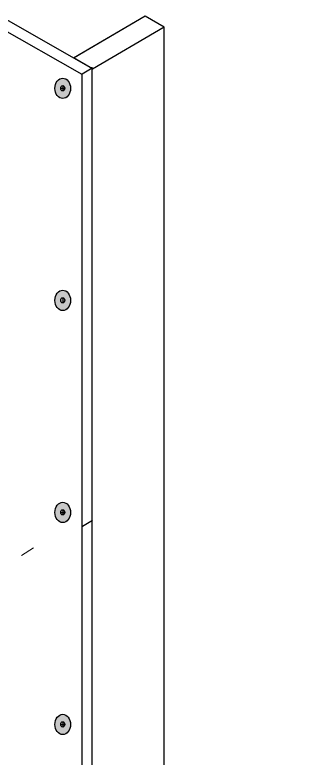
# Model space of a CAD drawing. Header units: inches. Extents: x -24 to 76, y -57 to 19.
# Drawn here: x -2.764 to -0.911, y -39.671 to -34.82 of the extents above; entities that cross this region are included whole.
import ezdxf

# ---------------------------------------------------------------- set-up
doc = ezdxf.new("R2010")
doc.units = ezdxf.units.IN
doc.header["$MEASUREMENT"] = 0
for name, color, linetype, lineweight in [('G-ANNO-TTLB', 7, 'Continuous', 0), ('TYVEK', 7, 'Continuous', 0), ('WALL SCRATCH', 7, 'Continuous', 0)]:
    doc.layers.add(name, color=color, linetype=linetype, lineweight=lineweight)

# ---------------------------------------------------------------- blocks, each defined once
blk = doc.blocks.new('Block_284')
at = {"layer": 'TYVEK', "true_color": 0x003b71, "transparency": 33554687}
h = blk.add_hatch(color=156, dxfattribs=at)
h.dxf.hatch_style = 2
edge = h.paths.add_edge_path()
edge.add_ellipse((-2.4518, -35.2999), major_axis=(0, 0.0664), ratio=0.766948, start_angle=0, end_angle=360)
at = {"layer": 'TYVEK', "color": 18, "lineweight": 25, "true_color": 0x000000}
for p, q in [((-2.4653, -35.2995), (-2.4383, -35.2995)), ((-2.4518, -35.2823), (-2.4518, -35.3166))]:
    blk.add_line(p, q, dxfattribs=at)
for centre, major_axis, ratio in [((-2.4518, -35.2999), (0, 0.0664), 0.766948), ((-2.4518, -35.2995), (0, 0.0171), 0.788846)]:
    blk.add_ellipse(centre, major_axis=major_axis, ratio=ratio, dxfattribs=at)
blk = doc.blocks.new('Block_286')
at = {"layer": 'TYVEK', "true_color": 0x003b71, "transparency": 33554687}
h = blk.add_hatch(color=156, dxfattribs=at)
h.dxf.hatch_style = 2
edge = h.paths.add_edge_path()
edge.add_ellipse((-2.4518, -38.0674), major_axis=(0, 0.0664), ratio=0.766948, start_angle=0, end_angle=360)
at = {"layer": 'TYVEK', "color": 18, "lineweight": 25, "true_color": 0x000000}
for p, q in [((-2.4653, -38.067), (-2.4383, -38.067)), ((-2.4518, -38.0498), (-2.4518, -38.0841))]:
    blk.add_line(p, q, dxfattribs=at)
blk.add_lwpolyline([(-2.4589, -38.006)], dxfattribs=at)
for centre, major_axis, ratio in [((-2.4518, -38.0674), (0, 0.0664), 0.766948), ((-2.4518, -38.067), (0, 0.0171), 0.788846)]:
    blk.add_ellipse(centre, major_axis=major_axis, ratio=ratio, dxfattribs=at)
blk = doc.blocks.new('Block_287')
at = {"layer": 'TYVEK', "true_color": 0x003b71, "transparency": 33554687}
h = blk.add_hatch(color=156, dxfattribs=at)
h.dxf.hatch_style = 2
edge = h.paths.add_edge_path()
edge.add_ellipse((-2.4518, -36.6836), major_axis=(0, 0.0664), ratio=0.766948, start_angle=0, end_angle=360)
at = {"layer": 'TYVEK', "color": 18, "lineweight": 25, "true_color": 0x000000}
blk.add_line((-2.4518, -36.6661), (-2.4518, -36.7004), dxfattribs=at)
for centre, major_axis, ratio in [((-2.4518, -36.6836), (0, 0.0664), 0.766948), ((-2.4518, -36.6832), (0, 0.0171), 0.788846)]:
    blk.add_ellipse(centre, major_axis=major_axis, ratio=ratio, dxfattribs=at)
blk = doc.blocks.new('Block_288')
at = {"layer": 'TYVEK', "true_color": 0x003b71, "transparency": 33554687}
h = blk.add_hatch(color=156, dxfattribs=at)
h.dxf.hatch_style = 2
edge = h.paths.add_edge_path()
edge.add_ellipse((-2.4518, -39.4511), major_axis=(0, 0.0664), ratio=0.766948, start_angle=0, end_angle=360)
at = {"layer": 'TYVEK', "color": 18, "lineweight": 25, "true_color": 0x000000}
for p, q in [((-2.4518, -39.4336), (-2.4518, -39.4678)), ((-2.4653, -39.4507), (-2.4383, -39.4507))]:
    blk.add_line(p, q, dxfattribs=at)
blk.add_lwpolyline([(-2.4589, -39.5221)], dxfattribs=at)
for centre, major_axis, ratio in [((-2.4518, -39.4511), (0, 0.0664), 0.766948), ((-2.4518, -39.4507), (0, 0.0171), 0.788846)]:
    blk.add_ellipse(centre, major_axis=major_axis, ratio=ratio, dxfattribs=at)

msp = doc.modelspace()

# ---------------------------------------------------------------- hatches: boundary and pattern name
at = {"layer": 'G-ANNO-TTLB', "true_color": 0xff00ff, "transparency": 33554687}
h = msp.add_hatch(color=6, dxfattribs=at)
edge = h.paths.add_edge_path()
edge.add_spline(control_points=[(19.9156, -54.0521), (19.9156, -54.0521), (-20.7721, -54.0521), (-20.7721, -54.0521), (-20.7721, -54.0521), (-20.7721, -19.9271), (-20.7721, -19.9271), (-20.7721, -19.9271), (19.9156, -19.9271), (19.9156, -19.9271), (19.9156, -19.9271), (19.9156, -54.0521), (19.9156, -54.0521)], knot_values=[0, 0, 0, 0, 1, 1, 1, 2, 2, 2, 3, 3, 3, 4, 4, 4, 4], degree=3, periodic=0)
edge = h.paths.add_edge_path()
edge.add_spline(control_points=[(-20.6471, -20.0521), (-20.6471, -20.0521), (-20.6471, -53.9271), (-20.6471, -53.9271), (-20.6471, -53.9271), (19.7906, -53.9271), (19.7906, -53.9271), (19.7906, -53.9271), (19.7906, -20.0521), (19.7906, -20.0521), (19.7906, -20.0521), (-20.6471, -20.0521), (-20.6471, -20.0521)], knot_values=[0, 0, 0, 0, 1, 1, 1, 2, 2, 2, 3, 3, 3, 4, 4, 4, 4], degree=3, periodic=0)
edge.add_line((-20.6471, -20.0521), (-20.6471, -20.0521))

# ---------------------------------------------------------------- linework, layer by layer
at = {"layer": 'G-ANNO-TTLB'}
for points in [[(19.9156, -54.0521), (19.9156, -54.0521), (-20.7721, -54.0521), (-20.7721, -54.0521), (-20.7721, -54.0521), (-20.7721, -19.9271), (-20.7721, -19.9271), (-20.7721, -19.9271), (19.9156, -19.9271), (19.9156, -19.9271), (19.9156, -19.9271), (19.9156, -54.0521), (19.9156, -54.0521)], [(-20.6471, -20.0521), (-20.6471, -20.0521), (-20.6471, -53.9271), (-20.6471, -53.9271), (-20.6471, -53.9271), (19.7906, -53.9271), (19.7906, -53.9271), (19.7906, -53.9271), (19.7906, -20.0521), (19.7906, -20.0521), (19.7906, -20.0521), (-20.6471, -20.0521), (-20.6471, -20.0521)]]:
    msp.add_open_spline(points, degree=3, knots=[0, 0, 0, 0, 1, 1, 1, 2, 2, 2, 3, 3, 3, 4, 4, 4, 4], dxfattribs=at)
at = {"layer": 'TYVEK', "color": 18, "lineweight": 25, "true_color": 0x000000}
for p, q in [((-6.0602, -33.0763), (-2.327, -35.2081)), ((-2.327, -35.2081), (-2.327, -41.102))]:
    msp.add_line(p, q, dxfattribs=at)
at = {"layer": 'TYVEK'}
msp.add_line((-2.6428, -38.2992), (-2.7216, -38.3483), dxfattribs=at)
at = {"layer": 'WALL SCRATCH', "color": 2, "lineweight": 25, "true_color": 0xffff00}
for p, q in [((-2.257, -35.1726), (-5.9902, -33.0409)), ((-2.2589, -41.0565), (-2.2589, -35.1626)), ((-2.2589, -35.1691), (-2.3257, -35.2077)), ((-2.257, -38.1196), (-2.3238, -38.1582))]:
    msp.add_line(p, q, dxfattribs=at)
at = {"layer": 'WALL SCRATCH', "color": 33, "lineweight": 25, "true_color": 0xcc9966}
for p, q in [((-2.3784, -35.0989), (-1.9144, -34.8271)), ((-1.9144, -34.8271), (-1.7898, -34.8991)), ((-2.257, -35.1726), (-1.7898, -34.8991)), ((-1.7901, -40.7948), (-1.7901, -34.9008))]:
    msp.add_line(p, q, dxfattribs=at)
msp.add_lwpolyline([(-2.257, -35.1726), (-2.382, -35.1009), (-1.9146, -34.8273), (-1.7896, -34.899)], dxfattribs=at)

# ---------------------------------------------------------------- block references
at = {"layer": 'TYVEK'}
for name in ['Block_284', 'Block_287', 'Block_286', 'Block_288']:
    msp.add_blockref(name, (0, 0), dxfattribs=at)

doc.saveas('drawing.dxf')
